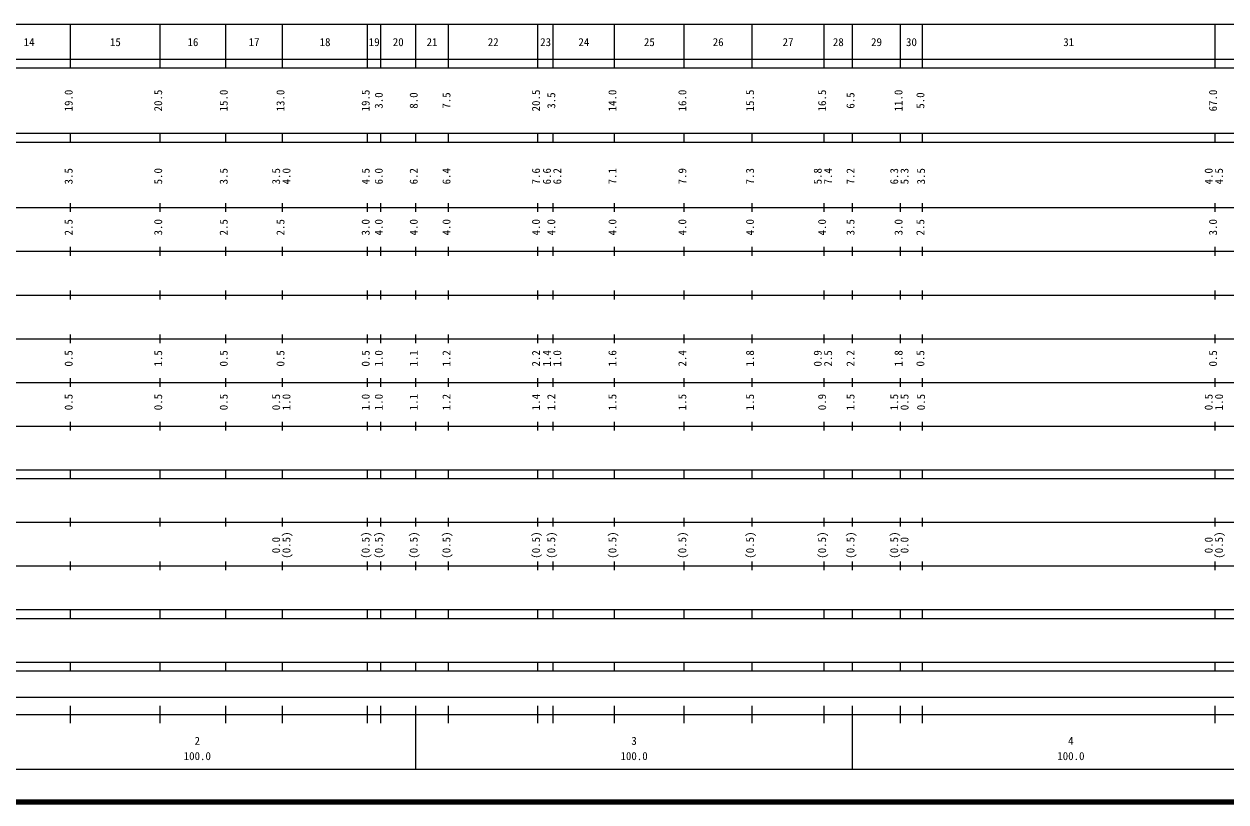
# Model space of a CAD drawing. Units: millimetres on the paper, enlarged 1000 times. Extents: x 40000 to 680000, y 20000 to 380000.
# Drawn here: x 178333 to 453503, y 20000 to 198000 of the extents above; entities that cross this region are included whole.
import ezdxf
from ezdxf.enums import TextEntityAlignment as Align

# ---------------------------------------------------------------- set-up
doc = ezdxf.new("R2010")
doc.units = ezdxf.units.MM
doc.header["$LTSCALE"] = 1000
doc.layers.add('M-TTL', color=2, linetype='Continuous', lineweight=140)
doc.layers.add('M-TTL-BAND', color=7, linetype='Continuous', lineweight=25)
doc.styles.add('ＭＳ ゴシック', font='')
doc.styles.get('ＭＳ ゴシック').set_extended_font_data('MS Gothic')

msp = doc.modelspace()

# ---------------------------------------------------------------- linework, layer by layer
at = {"layer": 'M-TTL'}
msp.add_line((40000, 20000), (680000, 20000), dxfattribs=at)
at = {"layer": 'M-TTL-BAND'}
for p, q in [((68000, 198000), (579000, 198000)), ((189000, 188000), (189000, 198000)), ((209500, 188000), (209500, 198000)), ((224500, 188000), (224500, 198000)), ((237500, 188000), (237500, 198000)), ((257000, 188000), (257000, 198000)), ((260000, 188000), (260000, 198000)), ((268000, 188000), (268000, 198000)), ((275500, 188000), (275500, 198000)), ((296000, 188000), (296000, 198000)), ((299500, 188000), (299500, 198000)), ((313500, 188000), (313500, 198000)), ((329500, 188000), (329500, 198000)), ((345000, 188000), (345000, 198000)), ((361500, 188000), (361500, 198000)), ((368000, 188000), (368000, 198000)), ((379000, 188000), (379000, 198000)), ((384000, 188000), (384000, 198000)), ((451000, 188000), (451000, 198000)), ((40000, 190000), (579000, 190000)), ((40000, 188000), (579000, 188000)), ((40000, 173000), (579000, 173000)), ((40000, 171000), (579000, 171000)), ((189000, 171000), (189000, 173000)), ((209500, 171000), (209500, 173000)), ((224500, 171000), (224500, 173000)), ((237500, 171000), (237500, 173000)), ((257000, 171000), (257000, 173000)), ((260000, 171000), (260000, 173000)), ((268000, 171000), (268000, 173000)), ((275500, 171000), (275500, 173000)), ((296000, 171000), (296000, 173000)), ((299500, 171000), (299500, 173000)), ((313500, 171000), (313500, 173000)), ((329500, 171000), (329500, 173000)), ((345000, 171000), (345000, 173000)), ((361500, 171000), (361500, 173000)), ((368000, 171000), (368000, 173000)), ((379000, 171000), (379000, 173000)), ((384000, 171000), (384000, 173000)), ((451000, 171000), (451000, 173000)), ((189000, 155000), (189000, 157000)), ((209500, 155000), (209500, 157000)), ((224500, 155000), (224500, 157000)), ((237500, 155000), (237500, 157000)), ((257000, 155000), (257000, 157000)), ((260000, 155000), (260000, 157000)), ((268000, 155000), (268000, 157000)), ((275500, 155000), (275500, 157000)), ((296000, 155000), (296000, 157000)), ((299500, 155000), (299500, 157000)), ((313500, 155000), (313500, 157000)), ((329500, 155000), (329500, 157000)), ((345000, 155000), (345000, 157000)), ((361500, 155000), (361500, 157000)), ((368000, 155000), (368000, 157000)), ((379000, 155000), (379000, 157000)), ((384000, 155000), (384000, 157000)), ((451000, 155000), (451000, 157000)), ((40000, 156000), (579000, 156000)), ((46000, 146000), (579000, 146000)), ((189000, 145000), (189000, 147000)), ((209500, 145000), (209500, 147000)), ((224500, 145000), (224500, 147000)), ((237500, 145000), (237500, 147000)), ((257000, 145000), (257000, 147000)), ((260000, 145000), (260000, 147000)), ((268000, 145000), (268000, 147000)), ((275500, 145000), (275500, 147000)), ((296000, 145000), (296000, 147000)), ((299500, 145000), (299500, 147000)), ((313500, 145000), (313500, 147000)), ((329500, 145000), (329500, 147000)), ((345000, 145000), (345000, 147000)), ((361500, 145000), (361500, 147000)), ((368000, 145000), (368000, 147000)), ((379000, 145000), (379000, 147000)), ((384000, 145000), (384000, 147000)), ((451000, 145000), (451000, 147000)), ((52000, 136000), (579000, 136000)), ((189000, 135000), (189000, 137000)), ((209500, 135000), (209500, 137000)), ((224500, 135000), (224500, 137000)), ((237500, 135000), (237500, 137000)), ((257000, 135000), (257000, 137000)), ((260000, 135000), (260000, 137000)), ((268000, 135000), (268000, 137000)), ((275500, 135000), (275500, 137000)), ((296000, 135000), (296000, 137000)), ((299500, 135000), (299500, 137000)), ((313500, 135000), (313500, 137000)), ((329500, 135000), (329500, 137000)), ((345000, 135000), (345000, 137000)), ((361500, 135000), (361500, 137000)), ((368000, 135000), (368000, 137000)), ((379000, 135000), (379000, 137000)), ((384000, 135000), (384000, 137000)), ((451000, 135000), (451000, 137000)), ((189000, 125000), (189000, 127000)), ((209500, 125000), (209500, 127000)), ((224500, 125000), (224500, 127000)), ((237500, 125000), (237500, 127000)), ((257000, 125000), (257000, 127000)), ((260000, 125000), (260000, 127000)), ((268000, 125000), (268000, 127000)), ((275500, 125000), (275500, 127000)), ((296000, 125000), (296000, 127000)), ((299500, 125000), (299500, 127000)), ((313500, 125000), (313500, 127000)), ((329500, 125000), (329500, 127000)), ((345000, 125000), (345000, 127000)), ((361500, 125000), (361500, 127000)), ((368000, 125000), (368000, 127000)), ((379000, 125000), (379000, 127000)), ((384000, 125000), (384000, 127000)), ((451000, 125000), (451000, 127000)), ((46000, 126000), (579000, 126000)), ((52000, 116000), (579000, 116000)), ((189000, 115000), (189000, 117000)), ((209500, 115000), (209500, 117000)), ((224500, 115000), (224500, 117000)), ((237500, 115000), (237500, 117000)), ((257000, 115000), (257000, 117000)), ((260000, 115000), (260000, 117000)), ((268000, 115000), (268000, 117000)), ((275500, 115000), (275500, 117000)), ((296000, 115000), (296000, 117000)), ((299500, 115000), (299500, 117000)), ((313500, 115000), (313500, 117000)), ((329500, 115000), (329500, 117000)), ((345000, 115000), (345000, 117000)), ((361500, 115000), (361500, 117000)), ((368000, 115000), (368000, 117000)), ((379000, 115000), (379000, 117000)), ((384000, 115000), (384000, 117000)), ((451000, 115000), (451000, 117000)), ((46000, 106000), (579000, 106000)), ((189000, 105000), (189000, 107000)), ((209500, 105000), (209500, 107000)), ((224500, 105000), (224500, 107000)), ((237500, 105000), (237500, 107000)), ((257000, 105000), (257000, 107000)), ((260000, 105000), (260000, 107000)), ((268000, 105000), (268000, 107000)), ((275500, 105000), (275500, 107000)), ((296000, 105000), (296000, 107000)), ((299500, 105000), (299500, 107000)), ((313500, 105000), (313500, 107000)), ((329500, 105000), (329500, 107000)), ((345000, 105000), (345000, 107000)), ((361500, 105000), (361500, 107000)), ((368000, 105000), (368000, 107000)), ((379000, 105000), (379000, 107000)), ((384000, 105000), (384000, 107000)), ((451000, 105000), (451000, 107000)), ((40000, 96000), (579000, 96000)), ((40000, 94000), (579000, 94000)), ((189000, 94000), (189000, 96000)), ((209500, 94000), (209500, 96000)), ((224500, 94000), (224500, 96000)), ((237500, 94000), (237500, 96000)), ((257000, 94000), (257000, 96000)), ((260000, 94000), (260000, 96000)), ((268000, 94000), (268000, 96000)), ((275500, 94000), (275500, 96000)), ((296000, 94000), (296000, 96000)), ((299500, 94000), (299500, 96000)), ((313500, 94000), (313500, 96000)), ((329500, 94000), (329500, 96000)), ((345000, 94000), (345000, 96000)), ((361500, 94000), (361500, 96000)), ((368000, 94000), (368000, 96000)), ((379000, 94000), (379000, 96000)), ((384000, 94000), (384000, 96000)), ((451000, 94000), (451000, 96000)), ((49000, 84000), (579000, 84000)), ((189000, 83000), (189000, 85000)), ((209500, 83000), (209500, 85000)), ((224500, 83000), (224500, 85000)), ((237500, 83000), (237500, 85000)), ((257000, 83000), (257000, 85000)), ((260000, 83000), (260000, 85000)), ((268000, 83000), (268000, 85000)), ((275500, 83000), (275500, 85000)), ((296000, 83000), (296000, 85000)), ((299500, 83000), (299500, 85000)), ((313500, 83000), (313500, 85000)), ((329500, 83000), (329500, 85000)), ((345000, 83000), (345000, 85000)), ((361500, 83000), (361500, 85000)), ((368000, 83000), (368000, 85000)), ((379000, 83000), (379000, 85000)), ((384000, 83000), (384000, 85000)), ((451000, 83000), (451000, 85000)), ((189000, 73000), (189000, 75000)), ((209500, 73000), (209500, 75000)), ((224500, 73000), (224500, 75000)), ((237500, 73000), (237500, 75000)), ((257000, 73000), (257000, 75000)), ((260000, 73000), (260000, 75000)), ((268000, 73000), (268000, 75000)), ((275500, 73000), (275500, 75000)), ((296000, 73000), (296000, 75000)), ((299500, 73000), (299500, 75000)), ((313500, 73000), (313500, 75000)), ((329500, 73000), (329500, 75000)), ((345000, 73000), (345000, 75000)), ((361500, 73000), (361500, 75000)), ((368000, 73000), (368000, 75000)), ((379000, 73000), (379000, 75000)), ((384000, 73000), (384000, 75000)), ((451000, 73000), (451000, 75000)), ((40000, 74000), (579000, 74000)), ((40000, 64000), (579000, 64000)), ((189000, 62000), (189000, 64000)), ((209500, 62000), (209500, 64000)), ((224500, 62000), (224500, 64000)), ((237500, 62000), (237500, 64000)), ((257000, 62000), (257000, 64000)), ((260000, 62000), (260000, 64000)), ((268000, 62000), (268000, 64000)), ((275500, 62000), (275500, 64000)), ((296000, 62000), (296000, 64000)), ((299500, 62000), (299500, 64000)), ((313500, 62000), (313500, 64000)), ((329500, 62000), (329500, 64000)), ((345000, 62000), (345000, 64000)), ((361500, 62000), (361500, 64000)), ((368000, 62000), (368000, 64000)), ((379000, 62000), (379000, 64000)), ((384000, 62000), (384000, 64000)), ((451000, 62000), (451000, 64000)), ((40000, 62000), (579000, 62000)), ((40000, 52000), (579000, 52000)), ((40000, 50000), (579000, 50000)), ((189000, 50000), (189000, 52000)), ((209500, 50000), (209500, 52000)), ((224500, 50000), (224500, 52000)), ((237500, 50000), (237500, 52000)), ((257000, 50000), (257000, 52000)), ((260000, 50000), (260000, 52000)), ((268000, 50000), (268000, 52000)), ((275500, 50000), (275500, 52000)), ((296000, 50000), (296000, 52000)), ((299500, 50000), (299500, 52000)), ((313500, 50000), (313500, 52000)), ((329500, 50000), (329500, 52000)), ((345000, 50000), (345000, 52000)), ((361500, 50000), (361500, 52000)), ((368000, 50000), (368000, 52000)), ((379000, 50000), (379000, 52000)), ((384000, 50000), (384000, 52000)), ((451000, 50000), (451000, 52000)), ((71000, 44000), (564000, 44000)), ((189000, 38000), (189000, 42000)), ((209500, 38000), (209500, 42000)), ((224500, 38000), (224500, 42000)), ((237500, 38000), (237500, 42000)), ((257000, 38000), (257000, 42000)), ((260000, 38000), (260000, 42000)), ((268000, 27500), (268000, 42000)), ((275500, 38000), (275500, 42000)), ((296000, 38000), (296000, 42000)), ((299500, 38000), (299500, 42000)), ((313500, 38000), (313500, 42000)), ((329500, 38000), (329500, 42000)), ((345000, 38000), (345000, 42000)), ((361500, 38000), (361500, 42000)), ((368000, 27500), (368000, 42000)), ((379000, 38000), (379000, 42000)), ((384000, 38000), (384000, 42000)), ((451000, 38000), (451000, 42000)), ((40000, 40000), (579000, 40000)), ((68000, 27500), (579000, 27500))]:
    msp.add_line(p, q, dxfattribs=at)

# ---------------------------------------------------------------- texts
at = {"layer": 'M-TTL-BAND', "style": 'ＭＳ ゴシック'}
for s, p in [('14', (179500, 192405)), ('15', (199250, 192405)), ('16', (217000, 192405)), ('17', (231000, 192405)), ('18', (247250, 192405)), ('19', (258500, 192405)), ('20', (264000, 192405)), ('21', (271750, 192405)), ('22', (285750, 192405)), ('23', (297750, 192405)), ('24', (306500, 192405)), ('25', (321500, 192405)), ('26', (337250, 192405)), ('27', (353250, 192405)), ('28', (364750, 192405)), ('29', (373500, 192405)), ('30', (381500, 192405)), ('31', (417500, 192405)), ('2', (218000, 32523)), ('3', (318000, 32523)), ('4', (418000, 32523)), ('100.0', (218000, 29033)), ('100.0', (318000, 29033)), ('100.0', (418000, 29033))]:
    msp.add_text(s, height=1833, dxfattribs=at).set_placement(p, align=Align.BOTTOM_CENTER)
for s, p in [('19.0', (190000, 180500)), ('20.5', (210500, 180500)), ('15.0', (225500, 180500)), ('13.0', (238500, 180500)), ('19.5', (258000, 180500)), ('3.0', (261000, 180500)), ('8.0', (269000, 180500)), ('7.5', (276500, 180500)), ('20.5', (297000, 180500)), ('3.5', (300500, 180500)), ('14.0', (314500, 180500)), ('16.0', (330500, 180500)), ('15.5', (346000, 180500)), ('16.5', (362500, 180500)), ('6.5', (369000, 180500)), ('11.0', (380000, 180500)), ('5.0', (385000, 180500)), ('67.0', (452000, 180500)), ('3.5', (190000, 163174)), ('5.0', (210500, 163174)), ('3.5', (225500, 163174)), ('3.5', (237500, 163174)), ('4.0', (239870, 163174)), ('4.5', (258000, 163174)), ('6.0', (261000, 163174)), ('6.2', (269000, 163174)), ('6.4', (276500, 163174)), ('7.6', (297000, 163174)), ('6.6', (299500, 163174)), ('6.2', (301870, 163174)), ('7.1', (314500, 163174)), ('7.9', (330500, 163174)), ('7.3', (346000, 163174)), ('5.8', (361500, 163174)), ('7.4', (363870, 163174)), ('7.2', (369000, 163174)), ('6.3', (379000, 163174)), ('5.3', (381370, 163174)), ('3.5', (385152, 163174)), ('4.0', (451000, 163174)), ('4.5', (453370, 163174)), ('2.5', (190000, 151500)), ('3.0', (210500, 151500)), ('2.5', (225500, 151500)), ('2.5', (238500, 151500)), ('3.0', (258000, 151500)), ('4.0', (261000, 151500)), ('4.0', (269000, 151500)), ('4.0', (276500, 151500)), ('4.0', (297000, 151500)), ('4.0', (300500, 151500)), ('4.0', (314500, 151500)), ('4.0', (330500, 151500)), ('4.0', (346000, 151500)), ('4.0', (362500, 151500)), ('3.5', (369000, 151500)), ('3.0', (380000, 151500)), ('2.5', (385000, 151500)), ('3.0', (452000, 151500)), ('0.5', (190000, 121500)), ('1.5', (210500, 121500)), ('0.5', (225500, 121500)), ('0.5', (238500, 121500)), ('0.5', (258000, 121500)), ('1.0', (261000, 121500)), ('1.1', (269000, 121500)), ('1.2', (276500, 121500)), ('2.2', (297000, 121500)), ('1.4', (299500, 121500)), ('1.0', (301870, 121500)), ('1.6', (314500, 121500)), ('2.4', (330500, 121500)), ('1.8', (346000, 121500)), ('0.9', (361500, 121500)), ('2.5', (363870, 121500)), ('2.2', (369000, 121500)), ('1.8', (380000, 121500)), ('0.5', (385000, 121500)), ('0.5', (452000, 121500)), ('0.5', (190000, 111500)), ('0.5', (210500, 111500)), ('0.5', (225500, 111500)), ('0.5', (237500, 111500)), ('1.0', (239870, 111500)), ('1.0', (258000, 111500)), ('1.0', (261000, 111500)), ('1.1', (269000, 111500)), ('1.2', (276500, 111500)), ('1.4', (297000, 111500)), ('1.2', (300500, 111500)), ('1.5', (314500, 111500)), ('1.5', (330500, 111500)), ('1.5', (346000, 111500)), ('0.9', (362500, 111500)), ('1.5', (369000, 111500)), ('1.5', (379000, 111500)), ('0.5', (381370, 111500)), ('0.5', (385152, 111500)), ('0.5', (451000, 111500)), ('1.0', (453370, 111500)), ('0.0', (237500, 78764)), ('(0.5)', (239870, 78764)), ('(0.5)', (258000, 78764)), ('(0.5)', (261000, 78764)), ('(0.5)', (269000, 78764)), ('(0.5)', (276500, 78764)), ('(0.5)', (297000, 78764)), ('(0.5)', (300500, 78764)), ('(0.5)', (314500, 78764)), ('(0.5)', (330500, 78764)), ('(0.5)', (346000, 78764)), ('(0.5)', (362500, 78764)), ('(0.5)', (369000, 78764)), ('(0.5)', (379000, 78764)), ('0.0', (381370, 78764)), ('0.0', (451000, 78764)), ('(0.5)', (453370, 78764))]:
    msp.add_text(s, height=1833, rotation=90, dxfattribs=at).set_placement(p, align=Align.BOTTOM_CENTER)

doc.saveas('drawing.dxf')
